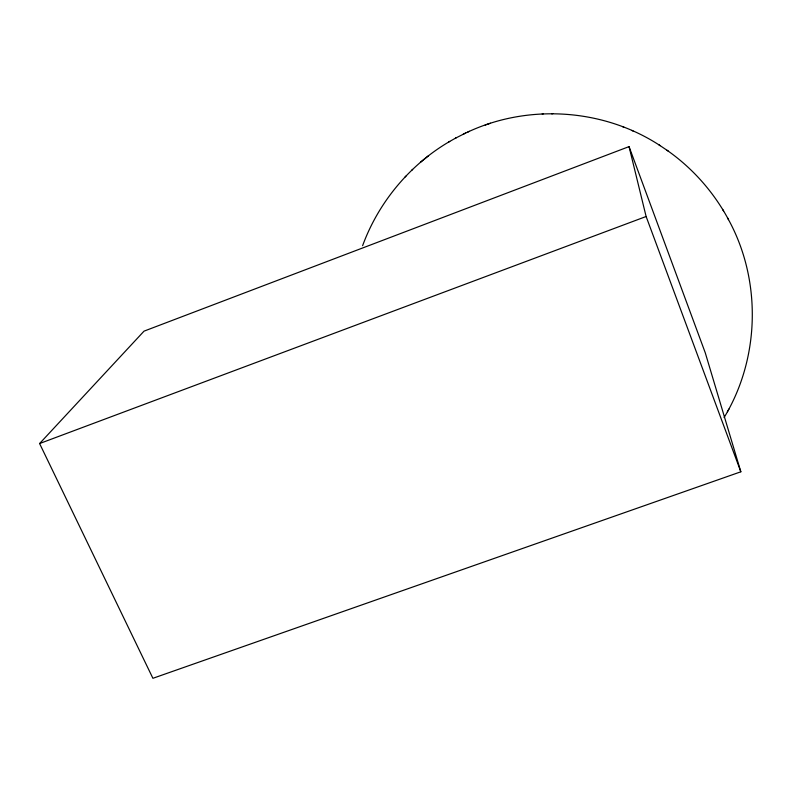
<?xml version="1.0" encoding="UTF-8"?>
<svg xmlns="http://www.w3.org/2000/svg" width="792" height="792" viewBox="0 0 792 792"><rect width="100%" height="100%" fill="white"/><g stroke="black" fill="none" stroke-linecap="round" stroke-linejoin="round"><path stroke-width="1.19" d="M362.607 245.688C378.497 202.287 409.771 164.706 449.717 141.431M724.096 417.532C760.369 357.737 761.795 278.824 727.501 217.84M727.373 411.771L728.927 409.048M39.6 443.55L144.035 331.145L629.046 146.609L705.296 352.885L740.837 471.794L152.905 678.298L39.6 443.55L646.123 216.503L629.046 146.609M405.078 176.982L405.969 176.091M411.84 170.181L412.622 169.389M428.531 155.717L420.463 162.291M455.45 138.194L465.617 133.056M448.638 142.045L456.261 137.739M467.775 132.056C528.68 103.574 603.91 108.662 660.191 145.669M463.27 134.155L469.349 131.314M490.486 123.245L485.219 125.007M542.173 113.919L543.233 113.899M551.549 113.721L552.776 113.701M622.7 126.72L623.928 127.245M631.699 130.423L633.036 130.977M667.013 150.262C692.574 168.132 713.77 192.159 728.521 219.641M658.924 144.817L668.359 151.173M722.651 209.405L723.631 211.137M646.123 216.503L740.837 471.794"/></g></svg>
